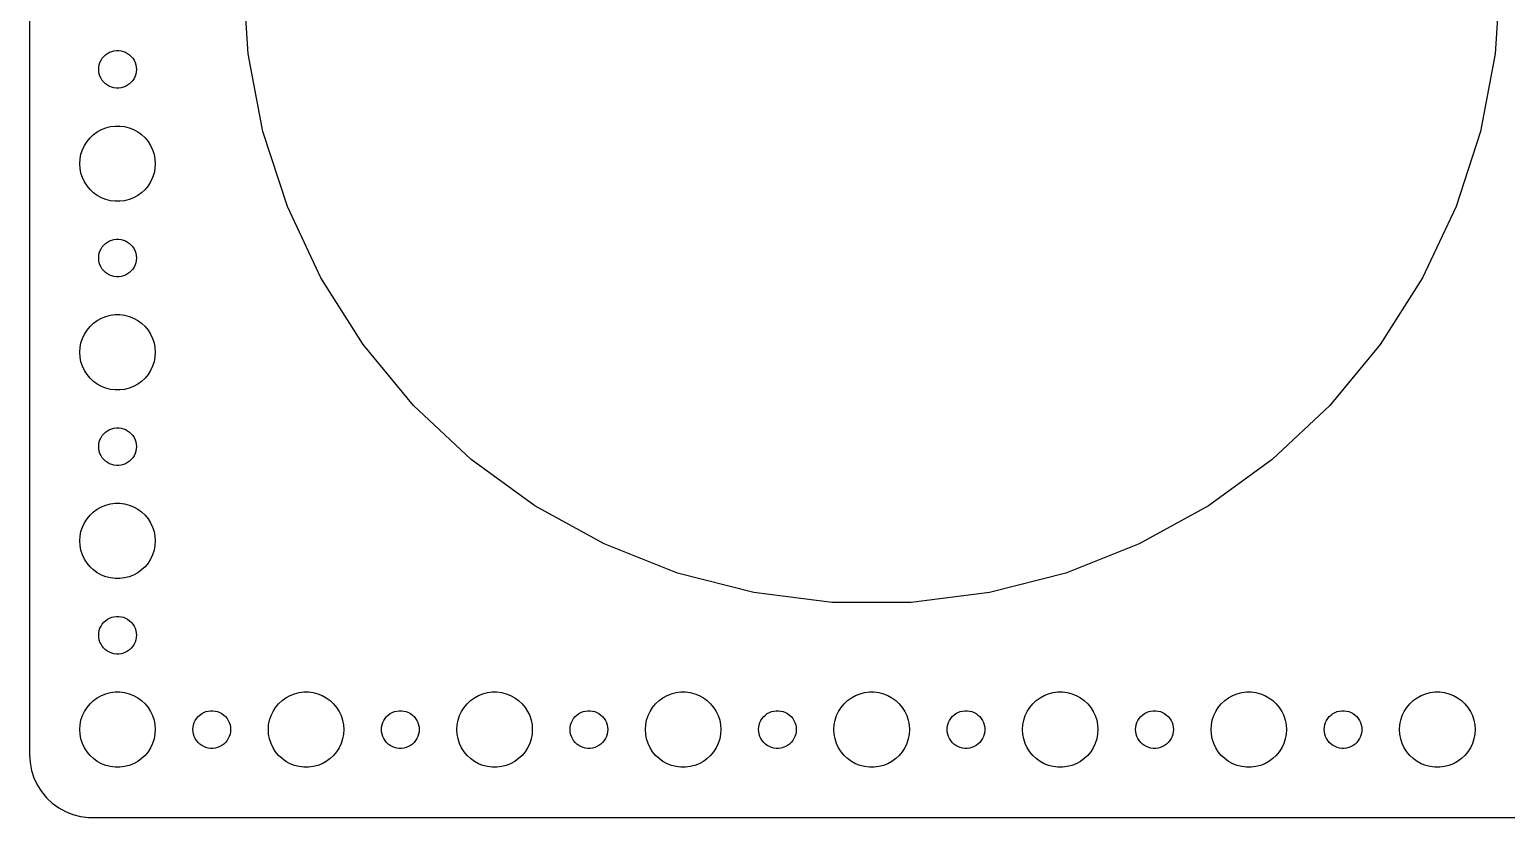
# Model space of a CAD drawing. Header units: metres. Extents: x -224 to 224, y -67 to 67.
# Drawn here: x -224.5 to -107, y -67 to -4.3 of the extents above; entities that cross this region are included whole.
import ezdxf

# ---------------------------------------------------------------- set-up
doc = ezdxf.new("R2010")
doc.units = ezdxf.units.M

msp = doc.modelspace()

# ---------------------------------------------------------------- linework, layer by layer
for p, q in [((-224.5, 62), (-224.5, -62)), ((-207.106, -6.26665), (-207.5, 0)), ((-107.5, 0), (-107.894, -6.26665)), ((-218.953, -7.12695), (-218.895, -6.9478)), ((-218.895, -6.9478), (-218.814, -6.77736)), ((-218.814, -6.77736), (-218.714, -6.61832)), ((-218.714, -6.61832), (-218.593, -6.47318)), ((-218.593, -6.47318), (-218.456, -6.34422)), ((-218.456, -6.34422), (-218.304, -6.23351)), ((-218.304, -6.23351), (-218.139, -6.14275)), ((-218.139, -6.14275), (-217.964, -6.07341)), ((-217.964, -6.07341), (-217.781, -6.02657)), ((-217.781, -6.02657), (-217.594, -6.00294)), ((-217.594, -6.00294), (-217.406, -6.00294)), ((-217.406, -6.00294), (-217.219, -6.02657)), ((-217.219, -6.02657), (-217.036, -6.07341)), ((-217.036, -6.07341), (-216.861, -6.14275)), ((-216.861, -6.14275), (-216.696, -6.23351)), ((-216.696, -6.23351), (-216.544, -6.34422)), ((-216.544, -6.34422), (-216.407, -6.47318)), ((-216.407, -6.47318), (-216.286, -6.61832)), ((-216.286, -6.61832), (-216.186, -6.77736)), ((-216.186, -6.77736), (-216.105, -6.9478)), ((-216.105, -6.9478), (-216.047, -7.12695)), ((-205.929, -12.4345), (-207.106, -6.26665)), ((-107.894, -6.26665), (-109.071, -12.4345)), ((-219, -7.5), (-218.988, -7.312)), ((-218.988, -7.68799), (-219, -7.5)), ((-218.988, -7.312), (-218.953, -7.12695)), ((-218.953, -7.87303), (-218.988, -7.68799)), ((-218.895, -8.05219), (-218.953, -7.87303)), ((-218.814, -8.22263), (-218.895, -8.05219)), ((-218.714, -8.38167), (-218.814, -8.22263)), ((-216.186, -8.22263), (-216.286, -8.38167)), ((-216.105, -8.05219), (-216.186, -8.22263)), ((-216.047, -7.87303), (-216.105, -8.05219)), ((-216.047, -7.12695), (-216.012, -7.312)), ((-216.012, -7.68799), (-216.047, -7.87303)), ((-216.012, -7.312), (-216, -7.5)), ((-216, -7.5), (-216.012, -7.68799)), ((-218.593, -8.52681), (-218.714, -8.38167)), ((-218.456, -8.65576), (-218.593, -8.52681)), ((-218.304, -8.76648), (-218.456, -8.65576)), ((-218.139, -8.85724), (-218.304, -8.76648)), ((-217.964, -8.92657), (-218.139, -8.85724)), ((-217.781, -8.97342), (-217.964, -8.92657)), ((-217.594, -8.99704), (-217.781, -8.97342)), ((-217.406, -8.99704), (-217.594, -8.99704)), ((-217.219, -8.97342), (-217.406, -8.99704)), ((-217.036, -8.92657), (-217.219, -8.97342)), ((-216.861, -8.85724), (-217.036, -8.92657)), ((-216.696, -8.76648), (-216.861, -8.85724)), ((-216.544, -8.65576), (-216.696, -8.76648)), ((-216.407, -8.52681), (-216.544, -8.65576)), ((-216.286, -8.38167), (-216.407, -8.52681)), ((-219.687, -12.9464), (-219.412, -12.6884)), ((-219.412, -12.6884), (-219.107, -12.467)), ((-219.107, -12.467), (-218.777, -12.2855)), ((-218.777, -12.2855), (-218.427, -12.1468)), ((-218.427, -12.1468), (-218.062, -12.0531)), ((-218.062, -12.0531), (-217.688, -12.0059)), ((-217.688, -12.0059), (-217.312, -12.0059)), ((-217.312, -12.0059), (-216.938, -12.0531)), ((-216.938, -12.0531), (-216.573, -12.1468)), ((-216.573, -12.1468), (-216.223, -12.2855)), ((-216.223, -12.2855), (-215.893, -12.467)), ((-215.893, -12.467), (-215.588, -12.6884)), ((-215.588, -12.6884), (-215.313, -12.9464)), ((-203.989, -18.4062), (-205.929, -12.4345)), ((-109.071, -12.4345), (-111.011, -18.4062)), ((-220.406, -14.2539), (-220.289, -13.8956)), ((-220.289, -13.8956), (-220.129, -13.5547)), ((-220.129, -13.5547), (-219.927, -13.2366)), ((-219.927, -13.2366), (-219.687, -12.9464)), ((-215.313, -12.9464), (-215.073, -13.2366)), ((-215.073, -13.2366), (-214.871, -13.5547)), ((-214.871, -13.5547), (-214.711, -13.8956)), ((-214.711, -13.8956), (-214.594, -14.2539)), ((-220.5, -15), (-220.476, -14.624)), ((-220.476, -15.376), (-220.5, -15)), ((-220.476, -14.624), (-220.406, -14.2539)), ((-214.594, -14.2539), (-214.524, -14.624)), ((-214.524, -14.624), (-214.5, -15)), ((-214.5, -15), (-214.524, -15.376)), ((-220.406, -15.7461), (-220.476, -15.376)), ((-220.289, -16.1044), (-220.406, -15.7461)), ((-220.129, -16.4453), (-220.289, -16.1044)), ((-219.927, -16.7634), (-220.129, -16.4453)), ((-214.871, -16.4453), (-215.073, -16.7634)), ((-214.711, -16.1044), (-214.871, -16.4453)), ((-214.594, -15.7461), (-214.711, -16.1044)), ((-214.524, -15.376), (-214.594, -15.7461)), ((-219.687, -17.0536), (-219.927, -16.7634)), ((-219.412, -17.3115), (-219.687, -17.0536)), ((-219.107, -17.533), (-219.412, -17.3115)), ((-218.777, -17.7145), (-219.107, -17.533)), ((-215.893, -17.533), (-216.223, -17.7145)), ((-215.588, -17.3115), (-215.893, -17.533)), ((-215.313, -17.0536), (-215.588, -17.3115)), ((-215.073, -16.7634), (-215.313, -17.0536)), ((-218.427, -17.8532), (-218.777, -17.7145)), ((-218.062, -17.9469), (-218.427, -17.8532)), ((-217.688, -17.9941), (-218.062, -17.9469)), ((-217.312, -17.9941), (-217.688, -17.9941)), ((-216.938, -17.9469), (-217.312, -17.9941)), ((-216.573, -17.8532), (-216.938, -17.9469)), ((-216.223, -17.7145), (-216.573, -17.8532)), ((-201.315, -24.0877), (-203.989, -18.4062)), ((-111.011, -18.4062), (-113.685, -24.0877)), ((-218.304, -21.2335), (-218.139, -21.1427)), ((-218.139, -21.1427), (-217.964, -21.0734)), ((-217.964, -21.0734), (-217.781, -21.0266)), ((-217.781, -21.0266), (-217.594, -21.003)), ((-217.594, -21.003), (-217.406, -21.003)), ((-217.406, -21.003), (-217.219, -21.0266)), ((-217.219, -21.0266), (-217.036, -21.0734)), ((-217.036, -21.0734), (-216.861, -21.1427)), ((-216.861, -21.1427), (-216.696, -21.2335)), ((-219, -22.5), (-218.988, -22.312)), ((-218.988, -22.312), (-218.953, -22.127)), ((-218.953, -22.127), (-218.895, -21.9478)), ((-218.895, -21.9478), (-218.814, -21.7774)), ((-218.814, -21.7774), (-218.714, -21.6183)), ((-218.714, -21.6183), (-218.593, -21.4732)), ((-218.593, -21.4732), (-218.456, -21.3442)), ((-218.456, -21.3442), (-218.304, -21.2335)), ((-216.696, -21.2335), (-216.544, -21.3442)), ((-216.544, -21.3442), (-216.407, -21.4732)), ((-216.407, -21.4732), (-216.286, -21.6183)), ((-216.286, -21.6183), (-216.186, -21.7774)), ((-216.186, -21.7774), (-216.105, -21.9478)), ((-216.105, -21.9478), (-216.047, -22.127)), ((-216.047, -22.127), (-216.012, -22.312)), ((-216.012, -22.312), (-216, -22.5)), ((-218.988, -22.688), (-219, -22.5)), ((-218.953, -22.873), (-218.988, -22.688)), ((-218.895, -23.0522), (-218.953, -22.873)), ((-218.814, -23.2226), (-218.895, -23.0522)), ((-218.714, -23.3817), (-218.814, -23.2226)), ((-218.593, -23.5268), (-218.714, -23.3817)), ((-216.286, -23.3817), (-216.407, -23.5268)), ((-216.186, -23.2226), (-216.286, -23.3817)), ((-216.105, -23.0522), (-216.186, -23.2226)), ((-216.047, -22.873), (-216.105, -23.0522)), ((-216.012, -22.688), (-216.047, -22.873)), ((-216, -22.5), (-216.012, -22.688)), ((-218.456, -23.6558), (-218.593, -23.5268)), ((-218.304, -23.7665), (-218.456, -23.6558)), ((-218.139, -23.8572), (-218.304, -23.7665)), ((-217.964, -23.9266), (-218.139, -23.8572)), ((-217.781, -23.9734), (-217.964, -23.9266)), ((-217.594, -23.997), (-217.781, -23.9734)), ((-217.406, -23.997), (-217.594, -23.997)), ((-217.219, -23.9734), (-217.406, -23.997)), ((-217.036, -23.9266), (-217.219, -23.9734)), ((-216.861, -23.8572), (-217.036, -23.9266)), ((-216.696, -23.7665), (-216.861, -23.8572)), ((-216.544, -23.6558), (-216.696, -23.7665)), ((-216.407, -23.5268), (-216.544, -23.6558)), ((-197.951, -29.3893), (-201.315, -24.0877)), ((-113.685, -24.0877), (-117.049, -29.3893)), ((-218.062, -27.0531), (-217.688, -27.0059)), ((-217.688, -27.0059), (-217.312, -27.0059)), ((-217.312, -27.0059), (-216.938, -27.0531)), ((-219.927, -28.2366), (-219.687, -27.9464)), ((-219.687, -27.9464), (-219.412, -27.6884)), ((-219.412, -27.6884), (-219.107, -27.467)), ((-219.107, -27.467), (-218.777, -27.2855)), ((-218.777, -27.2855), (-218.427, -27.1468)), ((-218.427, -27.1468), (-218.062, -27.0531)), ((-216.938, -27.0531), (-216.573, -27.1468)), ((-216.573, -27.1468), (-216.223, -27.2855)), ((-216.223, -27.2855), (-215.893, -27.467)), ((-215.893, -27.467), (-215.588, -27.6884)), ((-215.588, -27.6884), (-215.313, -27.9464)), ((-215.313, -27.9464), (-215.073, -28.2366)), ((-220.476, -29.624), (-220.406, -29.2539)), ((-220.406, -29.2539), (-220.289, -28.8956)), ((-220.289, -28.8956), (-220.129, -28.5547)), ((-220.129, -28.5547), (-219.927, -28.2366)), ((-215.073, -28.2366), (-214.871, -28.5547)), ((-214.871, -28.5547), (-214.711, -28.8956)), ((-214.711, -28.8956), (-214.594, -29.2539)), ((-214.594, -29.2539), (-214.524, -29.624)), ((-220.5, -30), (-220.476, -29.624)), ((-220.476, -30.376), (-220.5, -30)), ((-220.406, -30.7461), (-220.476, -30.376)), ((-214.524, -30.376), (-214.594, -30.7461)), ((-214.524, -29.624), (-214.5, -30)), ((-214.5, -30), (-214.524, -30.376)), ((-193.948, -34.2274), (-197.951, -29.3893)), ((-117.049, -29.3893), (-121.052, -34.2274)), ((-220.289, -31.1044), (-220.406, -30.7461)), ((-220.129, -31.4453), (-220.289, -31.1044)), ((-219.927, -31.7634), (-220.129, -31.4453)), ((-214.871, -31.4453), (-215.073, -31.7634)), ((-214.711, -31.1044), (-214.871, -31.4453)), ((-214.594, -30.7461), (-214.711, -31.1044)), ((-219.687, -32.0536), (-219.927, -31.7634)), ((-219.412, -32.3115), (-219.687, -32.0536)), ((-219.107, -32.533), (-219.412, -32.3115)), ((-218.777, -32.7145), (-219.107, -32.533)), ((-218.427, -32.8532), (-218.777, -32.7145)), ((-218.062, -32.9469), (-218.427, -32.8532)), ((-216.573, -32.8532), (-216.938, -32.9469)), ((-216.223, -32.7145), (-216.573, -32.8532)), ((-215.893, -32.533), (-216.223, -32.7145)), ((-215.588, -32.3115), (-215.893, -32.533)), ((-215.313, -32.0536), (-215.588, -32.3115)), ((-215.073, -31.7634), (-215.313, -32.0536)), ((-217.688, -32.9941), (-218.062, -32.9469)), ((-217.312, -32.9941), (-217.688, -32.9941)), ((-216.938, -32.9469), (-217.312, -32.9941)), ((-189.371, -38.5257), (-193.948, -34.2274)), ((-121.052, -34.2274), (-125.629, -38.5257)), ((-218.593, -36.4732), (-218.456, -36.3442)), ((-218.456, -36.3442), (-218.304, -36.2335)), ((-218.304, -36.2335), (-218.139, -36.1428)), ((-218.139, -36.1428), (-217.964, -36.0734)), ((-217.964, -36.0734), (-217.781, -36.0266)), ((-217.781, -36.0266), (-217.594, -36.003)), ((-217.594, -36.003), (-217.406, -36.003)), ((-217.406, -36.003), (-217.219, -36.0266)), ((-217.219, -36.0266), (-217.036, -36.0734)), ((-217.036, -36.0734), (-216.861, -36.1428)), ((-216.861, -36.1428), (-216.696, -36.2335)), ((-216.696, -36.2335), (-216.544, -36.3442)), ((-216.544, -36.3442), (-216.407, -36.4732)), ((-219, -37.5), (-218.988, -37.312)), ((-218.988, -37.688), (-219, -37.5)), ((-218.988, -37.312), (-218.953, -37.127)), ((-218.953, -37.127), (-218.895, -36.9478)), ((-218.895, -36.9478), (-218.814, -36.7774)), ((-218.814, -36.7774), (-218.714, -36.6183)), ((-218.714, -36.6183), (-218.593, -36.4732)), ((-216.407, -36.4732), (-216.286, -36.6183)), ((-216.286, -36.6183), (-216.186, -36.7774)), ((-216.186, -36.7774), (-216.105, -36.9478)), ((-216.105, -36.9478), (-216.047, -37.127)), ((-216.047, -37.127), (-216.012, -37.312)), ((-216.012, -37.312), (-216, -37.5)), ((-216, -37.5), (-216.012, -37.688)), ((-218.953, -37.873), (-218.988, -37.688)), ((-218.895, -38.0522), (-218.953, -37.873)), ((-218.814, -38.2226), (-218.895, -38.0522)), ((-218.714, -38.3817), (-218.814, -38.2226)), ((-218.593, -38.5268), (-218.714, -38.3817)), ((-218.456, -38.6558), (-218.593, -38.5268)), ((-218.304, -38.7665), (-218.456, -38.6558)), ((-218.139, -38.8572), (-218.304, -38.7665)), ((-216.696, -38.7665), (-216.861, -38.8572)), ((-216.544, -38.6558), (-216.696, -38.7665)), ((-216.407, -38.5268), (-216.544, -38.6558)), ((-216.286, -38.3817), (-216.407, -38.5268)), ((-216.186, -38.2226), (-216.286, -38.3817)), ((-216.105, -38.0522), (-216.186, -38.2226)), ((-216.047, -37.873), (-216.105, -38.0522)), ((-216.012, -37.688), (-216.047, -37.873)), ((-184.291, -42.2164), (-189.371, -38.5257)), ((-125.629, -38.5257), (-130.709, -42.2164)), ((-217.964, -38.9266), (-218.139, -38.8572)), ((-217.781, -38.9734), (-217.964, -38.9266)), ((-217.594, -38.997), (-217.781, -38.9734)), ((-217.406, -38.997), (-217.594, -38.997)), ((-217.219, -38.9734), (-217.406, -38.997)), ((-217.036, -38.9266), (-217.219, -38.9734)), ((-216.861, -38.8572), (-217.036, -38.9266)), ((-219.107, -42.467), (-218.777, -42.2855)), ((-218.777, -42.2855), (-218.427, -42.1468)), ((-218.427, -42.1468), (-218.062, -42.0531)), ((-218.062, -42.0531), (-217.688, -42.0059)), ((-217.688, -42.0059), (-217.312, -42.0059)), ((-217.312, -42.0059), (-216.938, -42.0531)), ((-216.938, -42.0531), (-216.573, -42.1468)), ((-216.573, -42.1468), (-216.223, -42.2855)), ((-216.223, -42.2855), (-215.893, -42.467)), ((-178.789, -45.2413), (-184.291, -42.2164)), ((-130.709, -42.2164), (-136.211, -45.2413)), ((-220.129, -43.5547), (-219.927, -43.2366)), ((-219.927, -43.2366), (-219.687, -42.9464)), ((-219.687, -42.9464), (-219.412, -42.6885)), ((-219.412, -42.6885), (-219.107, -42.467)), ((-215.893, -42.467), (-215.588, -42.6885)), ((-215.588, -42.6885), (-215.313, -42.9464)), ((-215.313, -42.9464), (-215.073, -43.2366)), ((-215.073, -43.2366), (-214.871, -43.5547)), ((-220.5, -45), (-220.476, -44.624)), ((-220.476, -44.624), (-220.406, -44.2539)), ((-220.406, -44.2539), (-220.289, -43.8956)), ((-220.289, -43.8956), (-220.129, -43.5547)), ((-214.871, -43.5547), (-214.711, -43.8956)), ((-214.711, -43.8956), (-214.594, -44.2539)), ((-214.594, -44.2539), (-214.524, -44.624)), ((-214.524, -44.624), (-214.5, -45)), ((-220.476, -45.376), (-220.5, -45)), ((-220.406, -45.7461), (-220.476, -45.376)), ((-220.289, -46.1044), (-220.406, -45.7461)), ((-214.594, -45.7461), (-214.711, -46.1044)), ((-214.524, -45.376), (-214.594, -45.7461)), ((-214.5, -45), (-214.524, -45.376)), ((-172.951, -47.5528), (-178.789, -45.2413)), ((-136.211, -45.2413), (-142.049, -47.5528)), ((-220.129, -46.4453), (-220.289, -46.1044)), ((-219.927, -46.7634), (-220.129, -46.4453)), ((-219.687, -47.0536), (-219.927, -46.7634)), ((-215.073, -46.7634), (-215.313, -47.0536)), ((-214.871, -46.4453), (-215.073, -46.7634)), ((-214.711, -46.1044), (-214.871, -46.4453)), ((-219.412, -47.3115), (-219.687, -47.0536)), ((-219.107, -47.533), (-219.412, -47.3115)), ((-218.777, -47.7145), (-219.107, -47.533)), ((-218.427, -47.8532), (-218.777, -47.7145)), ((-218.062, -47.9469), (-218.427, -47.8532)), ((-217.688, -47.9941), (-218.062, -47.9469)), ((-217.312, -47.9941), (-217.688, -47.9941)), ((-216.938, -47.9469), (-217.312, -47.9941)), ((-216.573, -47.8532), (-216.938, -47.9469)), ((-216.223, -47.7145), (-216.573, -47.8532)), ((-215.893, -47.533), (-216.223, -47.7145)), ((-215.588, -47.3115), (-215.893, -47.533)), ((-215.313, -47.0536), (-215.588, -47.3115)), ((-166.869, -49.1143), (-172.951, -47.5528)), ((-142.049, -47.5528), (-148.131, -49.1143)), ((-160.64, -49.9013), (-166.869, -49.1143)), ((-148.131, -49.1143), (-154.36, -49.9013)), ((-154.36, -49.9013), (-160.64, -49.9013)), ((-218.814, -51.7774), (-218.714, -51.6183)), ((-218.714, -51.6183), (-218.593, -51.4732)), ((-218.593, -51.4732), (-218.456, -51.3442)), ((-218.456, -51.3442), (-218.304, -51.2335)), ((-218.304, -51.2335), (-218.139, -51.1428)), ((-218.139, -51.1428), (-217.964, -51.0734)), ((-217.964, -51.0734), (-217.781, -51.0266)), ((-217.781, -51.0266), (-217.594, -51.003)), ((-217.594, -51.003), (-217.406, -51.003)), ((-217.406, -51.003), (-217.219, -51.0266)), ((-217.219, -51.0266), (-217.036, -51.0734)), ((-217.036, -51.0734), (-216.861, -51.1428)), ((-216.861, -51.1428), (-216.696, -51.2335)), ((-216.696, -51.2335), (-216.544, -51.3442)), ((-216.544, -51.3442), (-216.407, -51.4732)), ((-216.407, -51.4732), (-216.286, -51.6183)), ((-216.286, -51.6183), (-216.186, -51.7774)), ((-219, -52.5), (-218.988, -52.312)), ((-218.988, -52.688), (-219, -52.5)), ((-218.988, -52.312), (-218.953, -52.127)), ((-218.953, -52.873), (-218.988, -52.688)), ((-218.953, -52.127), (-218.895, -51.9478)), ((-218.895, -53.0522), (-218.953, -52.873)), ((-218.895, -51.9478), (-218.814, -51.7774)), ((-216.186, -51.7774), (-216.105, -51.9478)), ((-216.105, -51.9478), (-216.047, -52.127)), ((-216.047, -52.873), (-216.105, -53.0522)), ((-216.047, -52.127), (-216.012, -52.312)), ((-216.012, -52.688), (-216.047, -52.873)), ((-216.012, -52.312), (-216, -52.5)), ((-216, -52.5), (-216.012, -52.688)), ((-218.814, -53.2226), (-218.895, -53.0522)), ((-218.714, -53.3817), (-218.814, -53.2226)), ((-218.593, -53.5268), (-218.714, -53.3817)), ((-218.456, -53.6558), (-218.593, -53.5268)), ((-218.304, -53.7665), (-218.456, -53.6558)), ((-218.139, -53.8572), (-218.304, -53.7665)), ((-217.964, -53.9266), (-218.139, -53.8572)), ((-217.781, -53.9734), (-217.964, -53.9266)), ((-217.594, -53.997), (-217.781, -53.9734)), ((-217.406, -53.997), (-217.594, -53.997)), ((-217.219, -53.9734), (-217.406, -53.997)), ((-217.036, -53.9266), (-217.219, -53.9734)), ((-216.861, -53.8572), (-217.036, -53.9266)), ((-216.696, -53.7665), (-216.861, -53.8572)), ((-216.544, -53.6558), (-216.696, -53.7665)), ((-216.407, -53.5268), (-216.544, -53.6558)), ((-216.286, -53.3817), (-216.407, -53.5268)), ((-216.186, -53.2226), (-216.286, -53.3817)), ((-216.105, -53.0522), (-216.186, -53.2226)), ((-219.412, -57.6885), (-219.107, -57.467)), ((-219.107, -57.467), (-218.777, -57.2855)), ((-218.777, -57.2855), (-218.427, -57.1468)), ((-218.427, -57.1468), (-218.062, -57.0531)), ((-218.062, -57.0531), (-217.688, -57.0059)), ((-217.688, -57.0059), (-217.312, -57.0059)), ((-217.312, -57.0059), (-216.938, -57.0531)), ((-216.938, -57.0531), (-216.573, -57.1468)), ((-216.573, -57.1468), (-216.223, -57.2855)), ((-216.223, -57.2855), (-215.893, -57.467)), ((-215.893, -57.467), (-215.588, -57.6885)), ((-204.412, -57.6885), (-204.107, -57.467)), ((-204.107, -57.467), (-203.777, -57.2855)), ((-203.777, -57.2855), (-203.427, -57.1468)), ((-203.427, -57.1468), (-203.062, -57.0531)), ((-203.062, -57.0531), (-202.688, -57.0059)), ((-202.688, -57.0059), (-202.312, -57.0059)), ((-202.312, -57.0059), (-201.938, -57.0531)), ((-201.938, -57.0531), (-201.573, -57.1468)), ((-201.573, -57.1468), (-201.223, -57.2855)), ((-201.223, -57.2855), (-200.893, -57.467)), ((-200.893, -57.467), (-200.588, -57.6885)), ((-189.412, -57.6885), (-189.107, -57.467)), ((-189.107, -57.467), (-188.777, -57.2855)), ((-188.777, -57.2855), (-188.427, -57.1468)), ((-188.427, -57.1468), (-188.062, -57.0531)), ((-188.062, -57.0531), (-187.688, -57.0059)), ((-187.688, -57.0059), (-187.312, -57.0059)), ((-187.312, -57.0059), (-186.938, -57.0531)), ((-186.938, -57.0531), (-186.573, -57.1468)), ((-186.573, -57.1468), (-186.223, -57.2855)), ((-186.223, -57.2855), (-185.893, -57.467)), ((-185.893, -57.467), (-185.588, -57.6885)), ((-174.412, -57.6885), (-174.107, -57.467)), ((-174.107, -57.467), (-173.777, -57.2855)), ((-173.777, -57.2855), (-173.427, -57.1468)), ((-173.427, -57.1468), (-173.062, -57.0531)), ((-173.062, -57.0531), (-172.688, -57.0059)), ((-172.688, -57.0059), (-172.312, -57.0059)), ((-172.312, -57.0059), (-171.938, -57.0531)), ((-171.938, -57.0531), (-171.573, -57.1468)), ((-171.573, -57.1468), (-171.223, -57.2855)), ((-171.223, -57.2855), (-170.893, -57.467)), ((-170.893, -57.467), (-170.588, -57.6885)), ((-159.412, -57.6885), (-159.107, -57.467)), ((-159.107, -57.467), (-158.777, -57.2855)), ((-158.777, -57.2855), (-158.427, -57.1468)), ((-158.427, -57.1468), (-158.062, -57.0531)), ((-158.062, -57.0531), (-157.688, -57.0059)), ((-157.688, -57.0059), (-157.312, -57.0059)), ((-157.312, -57.0059), (-156.938, -57.0531)), ((-156.938, -57.0531), (-156.573, -57.1468)), ((-156.573, -57.1468), (-156.223, -57.2855)), ((-156.223, -57.2855), (-155.893, -57.467)), ((-155.893, -57.467), (-155.588, -57.6885)), ((-144.412, -57.6885), (-144.107, -57.467)), ((-144.107, -57.467), (-143.777, -57.2855)), ((-143.777, -57.2855), (-143.427, -57.1468)), ((-143.427, -57.1468), (-143.062, -57.0531)), ((-143.062, -57.0531), (-142.688, -57.0059)), ((-142.688, -57.0059), (-142.312, -57.0059)), ((-142.312, -57.0059), (-141.938, -57.0531)), ((-141.938, -57.0531), (-141.573, -57.1468)), ((-141.573, -57.1468), (-141.223, -57.2855)), ((-141.223, -57.2855), (-140.893, -57.467)), ((-140.893, -57.467), (-140.588, -57.6885)), ((-129.412, -57.6885), (-129.107, -57.467)), ((-129.107, -57.467), (-128.777, -57.2855)), ((-128.777, -57.2855), (-128.427, -57.1468)), ((-128.427, -57.1468), (-128.062, -57.0531)), ((-128.062, -57.0531), (-127.688, -57.0059)), ((-127.688, -57.0059), (-127.312, -57.0059)), ((-127.312, -57.0059), (-126.938, -57.0531)), ((-126.938, -57.0531), (-126.573, -57.1468)), ((-126.573, -57.1468), (-126.223, -57.2855)), ((-126.223, -57.2855), (-125.893, -57.467)), ((-125.893, -57.467), (-125.588, -57.6885)), ((-114.412, -57.6885), (-114.107, -57.467)), ((-114.107, -57.467), (-113.777, -57.2855)), ((-113.777, -57.2855), (-113.427, -57.1468)), ((-113.427, -57.1468), (-113.062, -57.0531)), ((-113.062, -57.0531), (-112.688, -57.0059)), ((-112.688, -57.0059), (-112.312, -57.0059)), ((-112.312, -57.0059), (-111.938, -57.0531)), ((-111.938, -57.0531), (-111.573, -57.1468)), ((-111.573, -57.1468), (-111.223, -57.2855)), ((-111.223, -57.2855), (-110.893, -57.467)), ((-110.893, -57.467), (-110.588, -57.6885)), ((-220.289, -58.8956), (-220.129, -58.5547)), ((-220.129, -58.5547), (-219.927, -58.2366)), ((-219.927, -58.2366), (-219.687, -57.9464)), ((-219.687, -57.9464), (-219.412, -57.6885)), ((-215.588, -57.6885), (-215.313, -57.9464)), ((-215.313, -57.9464), (-215.073, -58.2366)), ((-215.073, -58.2366), (-214.871, -58.5547)), ((-214.871, -58.5547), (-214.711, -58.8956)), ((-210.956, -58.8442), (-210.804, -58.7335)), ((-210.804, -58.7335), (-210.639, -58.6428)), ((-210.639, -58.6428), (-210.464, -58.5734)), ((-210.464, -58.5734), (-210.281, -58.5266)), ((-210.281, -58.5266), (-210.094, -58.503)), ((-210.094, -58.503), (-209.906, -58.503)), ((-209.906, -58.503), (-209.719, -58.5266)), ((-209.719, -58.5266), (-209.536, -58.5734)), ((-209.536, -58.5734), (-209.361, -58.6428)), ((-209.361, -58.6428), (-209.196, -58.7335)), ((-209.196, -58.7335), (-209.044, -58.8442)), ((-205.289, -58.8956), (-205.129, -58.5547)), ((-205.129, -58.5547), (-204.927, -58.2366)), ((-204.927, -58.2366), (-204.687, -57.9464)), ((-204.687, -57.9464), (-204.412, -57.6885)), ((-200.588, -57.6885), (-200.313, -57.9464)), ((-200.313, -57.9464), (-200.073, -58.2366)), ((-200.073, -58.2366), (-199.871, -58.5547)), ((-199.871, -58.5547), (-199.711, -58.8956)), ((-195.956, -58.8442), (-195.804, -58.7335)), ((-195.804, -58.7335), (-195.639, -58.6428)), ((-195.639, -58.6428), (-195.464, -58.5734)), ((-195.464, -58.5734), (-195.281, -58.5266)), ((-195.281, -58.5266), (-195.094, -58.503)), ((-195.094, -58.503), (-194.906, -58.503)), ((-194.906, -58.503), (-194.719, -58.5266)), ((-194.719, -58.5266), (-194.536, -58.5734)), ((-194.536, -58.5734), (-194.361, -58.6428)), ((-194.361, -58.6428), (-194.196, -58.7335)), ((-194.196, -58.7335), (-194.044, -58.8442)), ((-190.289, -58.8956), (-190.129, -58.5547)), ((-190.129, -58.5547), (-189.927, -58.2366)), ((-189.927, -58.2366), (-189.687, -57.9464)), ((-189.687, -57.9464), (-189.412, -57.6885)), ((-185.588, -57.6885), (-185.313, -57.9464)), ((-185.313, -57.9464), (-185.073, -58.2366)), ((-185.073, -58.2366), (-184.871, -58.5547)), ((-184.871, -58.5547), (-184.711, -58.8956)), ((-180.956, -58.8442), (-180.804, -58.7335)), ((-180.804, -58.7335), (-180.639, -58.6428)), ((-180.639, -58.6428), (-180.464, -58.5734)), ((-180.464, -58.5734), (-180.281, -58.5266)), ((-180.281, -58.5266), (-180.094, -58.503)), ((-180.094, -58.503), (-179.906, -58.503)), ((-179.906, -58.503), (-179.719, -58.5266)), ((-179.719, -58.5266), (-179.536, -58.5734)), ((-179.536, -58.5734), (-179.361, -58.6428)), ((-179.361, -58.6428), (-179.196, -58.7335)), ((-179.196, -58.7335), (-179.044, -58.8442)), ((-175.289, -58.8956), (-175.129, -58.5547)), ((-175.129, -58.5547), (-174.927, -58.2366)), ((-174.927, -58.2366), (-174.687, -57.9464)), ((-174.687, -57.9464), (-174.412, -57.6885)), ((-170.588, -57.6885), (-170.313, -57.9464)), ((-170.313, -57.9464), (-170.073, -58.2366)), ((-170.073, -58.2366), (-169.871, -58.5547)), ((-169.871, -58.5547), (-169.711, -58.8956)), ((-165.956, -58.8442), (-165.804, -58.7335)), ((-165.804, -58.7335), (-165.639, -58.6428)), ((-165.639, -58.6428), (-165.464, -58.5734)), ((-165.464, -58.5734), (-165.281, -58.5266)), ((-165.281, -58.5266), (-165.094, -58.503)), ((-165.094, -58.503), (-164.906, -58.503)), ((-164.906, -58.503), (-164.719, -58.5266)), ((-164.719, -58.5266), (-164.536, -58.5734)), ((-164.536, -58.5734), (-164.361, -58.6428)), ((-164.361, -58.6428), (-164.196, -58.7335)), ((-164.196, -58.7335), (-164.044, -58.8442)), ((-160.289, -58.8956), (-160.129, -58.5547)), ((-160.129, -58.5547), (-159.927, -58.2366)), ((-159.927, -58.2366), (-159.687, -57.9464)), ((-159.687, -57.9464), (-159.412, -57.6885)), ((-155.588, -57.6885), (-155.313, -57.9464)), ((-155.313, -57.9464), (-155.073, -58.2366)), ((-155.073, -58.2366), (-154.871, -58.5547)), ((-154.871, -58.5547), (-154.711, -58.8956)), ((-150.956, -58.8442), (-150.804, -58.7335)), ((-150.804, -58.7335), (-150.639, -58.6428)), ((-150.639, -58.6428), (-150.464, -58.5734)), ((-150.464, -58.5734), (-150.281, -58.5266)), ((-150.281, -58.5266), (-150.094, -58.503)), ((-150.094, -58.503), (-149.906, -58.503)), ((-149.906, -58.503), (-149.719, -58.5266)), ((-149.719, -58.5266), (-149.536, -58.5734)), ((-149.536, -58.5734), (-149.361, -58.6428)), ((-149.361, -58.6428), (-149.196, -58.7335)), ((-149.196, -58.7335), (-149.044, -58.8442)), ((-145.289, -58.8956), (-145.129, -58.5547)), ((-145.129, -58.5547), (-144.927, -58.2366)), ((-144.927, -58.2366), (-144.687, -57.9464)), ((-144.687, -57.9464), (-144.412, -57.6885)), ((-140.588, -57.6885), (-140.313, -57.9464)), ((-140.313, -57.9464), (-140.073, -58.2366)), ((-140.073, -58.2366), (-139.871, -58.5547)), ((-139.871, -58.5547), (-139.711, -58.8956)), ((-135.956, -58.8442), (-135.804, -58.7335)), ((-135.804, -58.7335), (-135.639, -58.6428)), ((-135.639, -58.6428), (-135.464, -58.5734)), ((-135.464, -58.5734), (-135.281, -58.5266)), ((-135.281, -58.5266), (-135.094, -58.503)), ((-135.094, -58.503), (-134.906, -58.503)), ((-134.906, -58.503), (-134.719, -58.5266)), ((-134.719, -58.5266), (-134.536, -58.5734)), ((-134.536, -58.5734), (-134.361, -58.6428)), ((-134.361, -58.6428), (-134.196, -58.7335)), ((-134.196, -58.7335), (-134.044, -58.8442)), ((-130.289, -58.8956), (-130.129, -58.5547)), ((-130.129, -58.5547), (-129.927, -58.2366)), ((-129.927, -58.2366), (-129.687, -57.9464)), ((-129.687, -57.9464), (-129.412, -57.6885)), ((-125.588, -57.6885), (-125.313, -57.9464)), ((-125.313, -57.9464), (-125.073, -58.2366)), ((-125.073, -58.2366), (-124.871, -58.5547)), ((-124.871, -58.5547), (-124.711, -58.8956)), ((-120.956, -58.8442), (-120.804, -58.7335)), ((-120.804, -58.7335), (-120.639, -58.6428)), ((-120.639, -58.6428), (-120.464, -58.5734)), ((-120.464, -58.5734), (-120.281, -58.5266)), ((-120.281, -58.5266), (-120.094, -58.503)), ((-120.094, -58.503), (-119.906, -58.503)), ((-119.906, -58.503), (-119.719, -58.5266)), ((-119.719, -58.5266), (-119.536, -58.5734)), ((-119.536, -58.5734), (-119.361, -58.6428)), ((-119.361, -58.6428), (-119.196, -58.7335)), ((-119.196, -58.7335), (-119.044, -58.8442)), ((-115.289, -58.8956), (-115.129, -58.5547)), ((-115.129, -58.5547), (-114.927, -58.2366)), ((-114.927, -58.2366), (-114.687, -57.9464)), ((-114.687, -57.9464), (-114.412, -57.6885)), ((-110.588, -57.6885), (-110.313, -57.9464)), ((-110.313, -57.9464), (-110.073, -58.2366)), ((-110.073, -58.2366), (-109.871, -58.5547)), ((-109.871, -58.5547), (-109.711, -58.8956)), ((-220.5, -60), (-220.476, -59.624)), ((-220.476, -59.624), (-220.406, -59.2539)), ((-220.406, -59.2539), (-220.289, -58.8956)), ((-214.711, -58.8956), (-214.594, -59.2539)), ((-214.594, -59.2539), (-214.524, -59.624)), ((-214.524, -59.624), (-214.5, -60)), ((-211.5, -60), (-211.488, -59.812)), ((-211.488, -59.812), (-211.453, -59.627)), ((-211.453, -59.627), (-211.395, -59.4478)), ((-211.395, -59.4478), (-211.314, -59.2774)), ((-211.314, -59.2774), (-211.214, -59.1183)), ((-211.214, -59.1183), (-211.093, -58.9732)), ((-211.093, -58.9732), (-210.956, -58.8442)), ((-209.044, -58.8442), (-208.907, -58.9732)), ((-208.907, -58.9732), (-208.786, -59.1183)), ((-208.786, -59.1183), (-208.686, -59.2774)), ((-208.686, -59.2774), (-208.605, -59.4478)), ((-208.605, -59.4478), (-208.547, -59.627)), ((-208.547, -59.627), (-208.512, -59.812)), ((-208.512, -59.812), (-208.5, -60)), ((-205.5, -60), (-205.476, -59.624)), ((-205.476, -59.624), (-205.406, -59.2539)), ((-205.406, -59.2539), (-205.289, -58.8956)), ((-199.711, -58.8956), (-199.594, -59.2539)), ((-199.594, -59.2539), (-199.524, -59.624)), ((-199.524, -59.624), (-199.5, -60)), ((-196.5, -60), (-196.488, -59.812)), ((-196.488, -59.812), (-196.453, -59.627)), ((-196.453, -59.627), (-196.395, -59.4478)), ((-196.395, -59.4478), (-196.314, -59.2774)), ((-196.314, -59.2774), (-196.214, -59.1183)), ((-196.214, -59.1183), (-196.093, -58.9732)), ((-196.093, -58.9732), (-195.956, -58.8442)), ((-194.044, -58.8442), (-193.907, -58.9732)), ((-193.907, -58.9732), (-193.786, -59.1183)), ((-193.786, -59.1183), (-193.686, -59.2774)), ((-193.686, -59.2774), (-193.605, -59.4478)), ((-193.605, -59.4478), (-193.547, -59.627)), ((-193.547, -59.627), (-193.512, -59.812)), ((-193.512, -59.812), (-193.5, -60)), ((-190.5, -60), (-190.476, -59.624)), ((-190.476, -59.624), (-190.406, -59.2539)), ((-190.406, -59.2539), (-190.289, -58.8956)), ((-184.711, -58.8956), (-184.594, -59.2539)), ((-184.594, -59.2539), (-184.524, -59.624)), ((-184.524, -59.624), (-184.5, -60)), ((-181.5, -60), (-181.488, -59.812)), ((-181.488, -59.812), (-181.453, -59.627)), ((-181.453, -59.627), (-181.395, -59.4478)), ((-181.395, -59.4478), (-181.314, -59.2774)), ((-181.314, -59.2774), (-181.214, -59.1183)), ((-181.214, -59.1183), (-181.093, -58.9732)), ((-181.093, -58.9732), (-180.956, -58.8442)), ((-179.044, -58.8442), (-178.907, -58.9732)), ((-178.907, -58.9732), (-178.786, -59.1183)), ((-178.786, -59.1183), (-178.686, -59.2774)), ((-178.686, -59.2774), (-178.605, -59.4478)), ((-178.605, -59.4478), (-178.547, -59.627)), ((-178.547, -59.627), (-178.512, -59.812)), ((-178.512, -59.812), (-178.5, -60)), ((-175.5, -60), (-175.476, -59.624)), ((-175.476, -59.624), (-175.406, -59.2539)), ((-175.406, -59.2539), (-175.289, -58.8956)), ((-169.711, -58.8956), (-169.594, -59.2539)), ((-169.594, -59.2539), (-169.524, -59.624)), ((-169.524, -59.624), (-169.5, -60)), ((-166.5, -60), (-166.488, -59.812)), ((-166.488, -59.812), (-166.453, -59.627)), ((-166.453, -59.627), (-166.395, -59.4478)), ((-166.395, -59.4478), (-166.314, -59.2774)), ((-166.314, -59.2774), (-166.214, -59.1183)), ((-166.214, -59.1183), (-166.093, -58.9732)), ((-166.093, -58.9732), (-165.956, -58.8442)), ((-164.044, -58.8442), (-163.907, -58.9732)), ((-163.907, -58.9732), (-163.786, -59.1183)), ((-163.786, -59.1183), (-163.686, -59.2774)), ((-163.686, -59.2774), (-163.605, -59.4478)), ((-163.605, -59.4478), (-163.547, -59.627)), ((-163.547, -59.627), (-163.512, -59.812)), ((-163.512, -59.812), (-163.5, -60)), ((-160.5, -60), (-160.476, -59.624)), ((-160.476, -59.624), (-160.406, -59.2539)), ((-160.406, -59.2539), (-160.289, -58.8956)), ((-154.711, -58.8956), (-154.594, -59.2539)), ((-154.594, -59.2539), (-154.524, -59.624)), ((-154.524, -59.624), (-154.5, -60)), ((-151.5, -60), (-151.488, -59.812)), ((-151.488, -59.812), (-151.453, -59.627)), ((-151.453, -59.627), (-151.395, -59.4478)), ((-151.395, -59.4478), (-151.314, -59.2774)), ((-151.314, -59.2774), (-151.214, -59.1183)), ((-151.214, -59.1183), (-151.093, -58.9732)), ((-151.093, -58.9732), (-150.956, -58.8442)), ((-149.044, -58.8442), (-148.907, -58.9732)), ((-148.907, -58.9732), (-148.786, -59.1183)), ((-148.786, -59.1183), (-148.686, -59.2774)), ((-148.686, -59.2774), (-148.605, -59.4478)), ((-148.605, -59.4478), (-148.547, -59.627)), ((-148.547, -59.627), (-148.512, -59.812)), ((-148.512, -59.812), (-148.5, -60)), ((-145.5, -60), (-145.476, -59.624)), ((-145.476, -59.624), (-145.406, -59.2539)), ((-145.406, -59.2539), (-145.289, -58.8956)), ((-139.711, -58.8956), (-139.594, -59.2539)), ((-139.594, -59.2539), (-139.524, -59.624)), ((-139.524, -59.624), (-139.5, -60)), ((-136.5, -60), (-136.488, -59.812)), ((-136.488, -59.812), (-136.453, -59.627)), ((-136.453, -59.627), (-136.395, -59.4478)), ((-136.395, -59.4478), (-136.314, -59.2774)), ((-136.314, -59.2774), (-136.214, -59.1183)), ((-136.214, -59.1183), (-136.093, -58.9732)), ((-136.093, -58.9732), (-135.956, -58.8442)), ((-134.044, -58.8442), (-133.907, -58.9732)), ((-133.907, -58.9732), (-133.786, -59.1183)), ((-133.786, -59.1183), (-133.686, -59.2774)), ((-133.686, -59.2774), (-133.605, -59.4478)), ((-133.605, -59.4478), (-133.547, -59.627)), ((-133.547, -59.627), (-133.512, -59.812)), ((-133.512, -59.812), (-133.5, -60)), ((-130.5, -60), (-130.476, -59.624)), ((-130.476, -59.624), (-130.406, -59.2539)), ((-130.406, -59.2539), (-130.289, -58.8956)), ((-124.711, -58.8956), (-124.594, -59.2539)), ((-124.594, -59.2539), (-124.524, -59.624)), ((-124.524, -59.624), (-124.5, -60)), ((-121.5, -60), (-121.488, -59.812)), ((-121.488, -59.812), (-121.453, -59.627)), ((-121.453, -59.627), (-121.395, -59.4478)), ((-121.395, -59.4478), (-121.314, -59.2774)), ((-121.314, -59.2774), (-121.214, -59.1183)), ((-121.214, -59.1183), (-121.093, -58.9732)), ((-121.093, -58.9732), (-120.956, -58.8442)), ((-119.044, -58.8442), (-118.907, -58.9732)), ((-118.907, -58.9732), (-118.786, -59.1183)), ((-118.786, -59.1183), (-118.686, -59.2774)), ((-118.686, -59.2774), (-118.605, -59.4478)), ((-118.605, -59.4478), (-118.547, -59.627)), ((-118.547, -59.627), (-118.512, -59.812)), ((-118.512, -59.812), (-118.5, -60)), ((-115.5, -60), (-115.476, -59.624)), ((-115.476, -59.624), (-115.406, -59.2539)), ((-115.406, -59.2539), (-115.289, -58.8956)), ((-109.711, -58.8956), (-109.594, -59.2539)), ((-109.594, -59.2539), (-109.524, -59.624)), ((-109.524, -59.624), (-109.5, -60)), ((-220.476, -60.376), (-220.5, -60)), ((-220.406, -60.7461), (-220.476, -60.376)), ((-220.289, -61.1044), (-220.406, -60.7461)), ((-214.594, -60.7461), (-214.711, -61.1044)), ((-214.524, -60.376), (-214.594, -60.7461)), ((-214.5, -60), (-214.524, -60.376)), ((-211.488, -60.188), (-211.5, -60)), ((-211.453, -60.373), (-211.488, -60.188)), ((-211.395, -60.5522), (-211.453, -60.373)), ((-211.314, -60.7226), (-211.395, -60.5522)), ((-211.214, -60.8817), (-211.314, -60.7226)), ((-211.093, -61.0268), (-211.214, -60.8817)), ((-210.956, -61.1558), (-211.093, -61.0268)), ((-208.907, -61.0268), (-209.044, -61.1558)), ((-208.786, -60.8817), (-208.907, -61.0268)), ((-208.686, -60.7226), (-208.786, -60.8817)), ((-208.605, -60.5522), (-208.686, -60.7226)), ((-208.547, -60.373), (-208.605, -60.5522)), ((-208.512, -60.188), (-208.547, -60.373)), ((-208.5, -60), (-208.512, -60.188)), ((-205.476, -60.376), (-205.5, -60)), ((-205.406, -60.7461), (-205.476, -60.376)), ((-205.289, -61.1044), (-205.406, -60.7461)), ((-199.594, -60.7461), (-199.711, -61.1044)), ((-199.524, -60.376), (-199.594, -60.7461)), ((-199.5, -60), (-199.524, -60.376)), ((-196.488, -60.188), (-196.5, -60)), ((-196.453, -60.373), (-196.488, -60.188)), ((-196.395, -60.5522), (-196.453, -60.373)), ((-196.314, -60.7226), (-196.395, -60.5522)), ((-196.214, -60.8817), (-196.314, -60.7226)), ((-196.093, -61.0268), (-196.214, -60.8817)), ((-195.956, -61.1558), (-196.093, -61.0268)), ((-193.907, -61.0268), (-194.044, -61.1558)), ((-193.786, -60.8817), (-193.907, -61.0268)), ((-193.686, -60.7226), (-193.786, -60.8817)), ((-193.605, -60.5522), (-193.686, -60.7226)), ((-193.547, -60.373), (-193.605, -60.5522)), ((-193.512, -60.188), (-193.547, -60.373)), ((-193.5, -60), (-193.512, -60.188)), ((-190.476, -60.376), (-190.5, -60)), ((-190.406, -60.7461), (-190.476, -60.376)), ((-190.289, -61.1044), (-190.406, -60.7461)), ((-184.594, -60.7461), (-184.711, -61.1044)), ((-184.524, -60.376), (-184.594, -60.7461)), ((-184.5, -60), (-184.524, -60.376)), ((-181.488, -60.188), (-181.5, -60)), ((-181.453, -60.373), (-181.488, -60.188)), ((-181.395, -60.5522), (-181.453, -60.373)), ((-181.314, -60.7226), (-181.395, -60.5522)), ((-181.214, -60.8817), (-181.314, -60.7226)), ((-181.093, -61.0268), (-181.214, -60.8817)), ((-180.956, -61.1558), (-181.093, -61.0268)), ((-178.907, -61.0268), (-179.044, -61.1558)), ((-178.786, -60.8817), (-178.907, -61.0268)), ((-178.686, -60.7226), (-178.786, -60.8817)), ((-178.605, -60.5522), (-178.686, -60.7226)), ((-178.547, -60.373), (-178.605, -60.5522)), ((-178.512, -60.188), (-178.547, -60.373)), ((-178.5, -60), (-178.512, -60.188)), ((-175.476, -60.376), (-175.5, -60)), ((-175.406, -60.7461), (-175.476, -60.376)), ((-175.289, -61.1044), (-175.406, -60.7461)), ((-169.594, -60.7461), (-169.711, -61.1044)), ((-169.524, -60.376), (-169.594, -60.7461)), ((-169.5, -60), (-169.524, -60.376)), ((-166.488, -60.188), (-166.5, -60)), ((-166.453, -60.373), (-166.488, -60.188)), ((-166.395, -60.5522), (-166.453, -60.373)), ((-166.314, -60.7226), (-166.395, -60.5522)), ((-166.214, -60.8817), (-166.314, -60.7226)), ((-166.093, -61.0268), (-166.214, -60.8817)), ((-165.956, -61.1558), (-166.093, -61.0268)), ((-163.907, -61.0268), (-164.044, -61.1558)), ((-163.786, -60.8817), (-163.907, -61.0268)), ((-163.686, -60.7226), (-163.786, -60.8817)), ((-163.605, -60.5522), (-163.686, -60.7226)), ((-163.547, -60.373), (-163.605, -60.5522)), ((-163.512, -60.188), (-163.547, -60.373)), ((-163.5, -60), (-163.512, -60.188)), ((-160.476, -60.376), (-160.5, -60)), ((-160.406, -60.7461), (-160.476, -60.376)), ((-160.289, -61.1044), (-160.406, -60.7461)), ((-154.594, -60.7461), (-154.711, -61.1044)), ((-154.524, -60.376), (-154.594, -60.7461)), ((-154.5, -60), (-154.524, -60.376)), ((-151.488, -60.188), (-151.5, -60)), ((-151.453, -60.373), (-151.488, -60.188)), ((-151.395, -60.5522), (-151.453, -60.373)), ((-151.314, -60.7226), (-151.395, -60.5522)), ((-151.214, -60.8817), (-151.314, -60.7226)), ((-151.093, -61.0268), (-151.214, -60.8817)), ((-150.956, -61.1558), (-151.093, -61.0268)), ((-148.907, -61.0268), (-149.044, -61.1558)), ((-148.786, -60.8817), (-148.907, -61.0268)), ((-148.686, -60.7226), (-148.786, -60.8817)), ((-148.605, -60.5522), (-148.686, -60.7226)), ((-148.547, -60.373), (-148.605, -60.5522)), ((-148.512, -60.188), (-148.547, -60.373)), ((-148.5, -60), (-148.512, -60.188)), ((-145.476, -60.376), (-145.5, -60)), ((-145.406, -60.7461), (-145.476, -60.376)), ((-145.289, -61.1044), (-145.406, -60.7461)), ((-139.594, -60.7461), (-139.711, -61.1044)), ((-139.524, -60.376), (-139.594, -60.7461)), ((-139.5, -60), (-139.524, -60.376)), ((-136.488, -60.188), (-136.5, -60)), ((-136.453, -60.373), (-136.488, -60.188)), ((-136.395, -60.5522), (-136.453, -60.373)), ((-136.314, -60.7226), (-136.395, -60.5522)), ((-136.214, -60.8817), (-136.314, -60.7226)), ((-136.093, -61.0268), (-136.214, -60.8817)), ((-135.956, -61.1558), (-136.093, -61.0268)), ((-133.907, -61.0268), (-134.044, -61.1558)), ((-133.786, -60.8817), (-133.907, -61.0268)), ((-133.686, -60.7226), (-133.786, -60.8817)), ((-133.605, -60.5522), (-133.686, -60.7226)), ((-133.547, -60.373), (-133.605, -60.5522)), ((-133.512, -60.188), (-133.547, -60.373)), ((-133.5, -60), (-133.512, -60.188)), ((-130.476, -60.376), (-130.5, -60)), ((-130.406, -60.7461), (-130.476, -60.376)), ((-130.289, -61.1044), (-130.406, -60.7461)), ((-124.594, -60.7461), (-124.711, -61.1044)), ((-124.524, -60.376), (-124.594, -60.7461)), ((-124.5, -60), (-124.524, -60.376)), ((-121.488, -60.188), (-121.5, -60)), ((-121.453, -60.373), (-121.488, -60.188)), ((-121.395, -60.5522), (-121.453, -60.373)), ((-121.314, -60.7226), (-121.395, -60.5522)), ((-121.214, -60.8817), (-121.314, -60.7226)), ((-121.093, -61.0268), (-121.214, -60.8817)), ((-120.956, -61.1558), (-121.093, -61.0268)), ((-118.907, -61.0268), (-119.044, -61.1558)), ((-118.786, -60.8817), (-118.907, -61.0268)), ((-118.686, -60.7226), (-118.786, -60.8817)), ((-118.605, -60.5522), (-118.686, -60.7226)), ((-118.547, -60.373), (-118.605, -60.5522)), ((-118.512, -60.188), (-118.547, -60.373)), ((-118.5, -60), (-118.512, -60.188)), ((-115.476, -60.376), (-115.5, -60)), ((-115.406, -60.7461), (-115.476, -60.376)), ((-115.289, -61.1044), (-115.406, -60.7461)), ((-109.594, -60.7461), (-109.711, -61.1044)), ((-109.524, -60.376), (-109.594, -60.7461)), ((-109.5, -60), (-109.524, -60.376)), ((-224.5, -62), (-224.461, -62.6267)), ((-220.129, -61.4453), (-220.289, -61.1044)), ((-219.927, -61.7634), (-220.129, -61.4453)), ((-219.687, -62.0536), (-219.927, -61.7634)), ((-219.412, -62.3115), (-219.687, -62.0536)), ((-215.313, -62.0536), (-215.588, -62.3115)), ((-215.073, -61.7634), (-215.313, -62.0536)), ((-214.871, -61.4453), (-215.073, -61.7634)), ((-214.711, -61.1044), (-214.871, -61.4453)), ((-210.804, -61.2665), (-210.956, -61.1558)), ((-210.639, -61.3572), (-210.804, -61.2665)), ((-210.464, -61.4266), (-210.639, -61.3572)), ((-210.281, -61.4734), (-210.464, -61.4266)), ((-210.094, -61.497), (-210.281, -61.4734)), ((-209.906, -61.497), (-210.094, -61.497)), ((-209.719, -61.4734), (-209.906, -61.497)), ((-209.536, -61.4266), (-209.719, -61.4734)), ((-209.361, -61.3572), (-209.536, -61.4266)), ((-209.196, -61.2665), (-209.361, -61.3572)), ((-209.044, -61.1558), (-209.196, -61.2665)), ((-205.129, -61.4453), (-205.289, -61.1044)), ((-204.927, -61.7634), (-205.129, -61.4453)), ((-204.687, -62.0536), (-204.927, -61.7634)), ((-204.412, -62.3115), (-204.687, -62.0536)), ((-200.313, -62.0536), (-200.588, -62.3115)), ((-200.073, -61.7634), (-200.313, -62.0536)), ((-199.871, -61.4453), (-200.073, -61.7634)), ((-199.711, -61.1044), (-199.871, -61.4453)), ((-195.804, -61.2665), (-195.956, -61.1558)), ((-195.639, -61.3572), (-195.804, -61.2665)), ((-195.464, -61.4266), (-195.639, -61.3572)), ((-195.281, -61.4734), (-195.464, -61.4266)), ((-195.094, -61.497), (-195.281, -61.4734)), ((-194.906, -61.497), (-195.094, -61.497)), ((-194.719, -61.4734), (-194.906, -61.497)), ((-194.536, -61.4266), (-194.719, -61.4734)), ((-194.361, -61.3572), (-194.536, -61.4266)), ((-194.196, -61.2665), (-194.361, -61.3572)), ((-194.044, -61.1558), (-194.196, -61.2665)), ((-190.129, -61.4453), (-190.289, -61.1044)), ((-189.927, -61.7634), (-190.129, -61.4453)), ((-189.687, -62.0536), (-189.927, -61.7634)), ((-189.412, -62.3115), (-189.687, -62.0536)), ((-185.313, -62.0536), (-185.588, -62.3115)), ((-185.073, -61.7634), (-185.313, -62.0536)), ((-184.871, -61.4453), (-185.073, -61.7634)), ((-184.711, -61.1044), (-184.871, -61.4453)), ((-180.804, -61.2665), (-180.956, -61.1558)), ((-180.639, -61.3572), (-180.804, -61.2665)), ((-180.464, -61.4266), (-180.639, -61.3572)), ((-180.281, -61.4734), (-180.464, -61.4266)), ((-180.094, -61.497), (-180.281, -61.4734)), ((-179.906, -61.497), (-180.094, -61.497)), ((-179.719, -61.4734), (-179.906, -61.497)), ((-179.536, -61.4266), (-179.719, -61.4734)), ((-179.361, -61.3572), (-179.536, -61.4266)), ((-179.196, -61.2665), (-179.361, -61.3572)), ((-179.044, -61.1558), (-179.196, -61.2665)), ((-175.129, -61.4453), (-175.289, -61.1044)), ((-174.927, -61.7634), (-175.129, -61.4453)), ((-174.687, -62.0536), (-174.927, -61.7634)), ((-174.412, -62.3115), (-174.687, -62.0536)), ((-170.313, -62.0536), (-170.588, -62.3115)), ((-170.073, -61.7634), (-170.313, -62.0536)), ((-169.871, -61.4453), (-170.073, -61.7634)), ((-169.711, -61.1044), (-169.871, -61.4453)), ((-165.804, -61.2665), (-165.956, -61.1558)), ((-165.639, -61.3572), (-165.804, -61.2665)), ((-165.464, -61.4266), (-165.639, -61.3572)), ((-165.281, -61.4734), (-165.464, -61.4266)), ((-165.094, -61.497), (-165.281, -61.4734)), ((-164.906, -61.497), (-165.094, -61.497)), ((-164.719, -61.4734), (-164.906, -61.497)), ((-164.536, -61.4266), (-164.719, -61.4734)), ((-164.361, -61.3572), (-164.536, -61.4266)), ((-164.196, -61.2665), (-164.361, -61.3572)), ((-164.044, -61.1558), (-164.196, -61.2665)), ((-160.129, -61.4453), (-160.289, -61.1044)), ((-159.927, -61.7634), (-160.129, -61.4453)), ((-159.687, -62.0536), (-159.927, -61.7634)), ((-159.412, -62.3115), (-159.687, -62.0536)), ((-155.313, -62.0536), (-155.588, -62.3115)), ((-155.073, -61.7634), (-155.313, -62.0536)), ((-154.871, -61.4453), (-155.073, -61.7634)), ((-154.711, -61.1044), (-154.871, -61.4453)), ((-150.804, -61.2665), (-150.956, -61.1558)), ((-150.639, -61.3572), (-150.804, -61.2665)), ((-150.464, -61.4266), (-150.639, -61.3572)), ((-150.281, -61.4734), (-150.464, -61.4266)), ((-150.094, -61.497), (-150.281, -61.4734)), ((-149.906, -61.497), (-150.094, -61.497)), ((-149.719, -61.4734), (-149.906, -61.497)), ((-149.536, -61.4266), (-149.719, -61.4734)), ((-149.361, -61.3572), (-149.536, -61.4266)), ((-149.196, -61.2665), (-149.361, -61.3572)), ((-149.044, -61.1558), (-149.196, -61.2665)), ((-145.129, -61.4453), (-145.289, -61.1044)), ((-144.927, -61.7634), (-145.129, -61.4453)), ((-144.687, -62.0536), (-144.927, -61.7634)), ((-144.412, -62.3115), (-144.687, -62.0536)), ((-140.313, -62.0536), (-140.588, -62.3115)), ((-140.073, -61.7634), (-140.313, -62.0536)), ((-139.871, -61.4453), (-140.073, -61.7634)), ((-139.711, -61.1044), (-139.871, -61.4453)), ((-135.804, -61.2665), (-135.956, -61.1558)), ((-135.639, -61.3572), (-135.804, -61.2665)), ((-135.464, -61.4266), (-135.639, -61.3572)), ((-135.281, -61.4734), (-135.464, -61.4266)), ((-135.094, -61.497), (-135.281, -61.4734)), ((-134.906, -61.497), (-135.094, -61.497)), ((-134.719, -61.4734), (-134.906, -61.497)), ((-134.536, -61.4266), (-134.719, -61.4734)), ((-134.361, -61.3572), (-134.536, -61.4266)), ((-134.196, -61.2665), (-134.361, -61.3572)), ((-134.044, -61.1558), (-134.196, -61.2665)), ((-130.129, -61.4453), (-130.289, -61.1044)), ((-129.927, -61.7634), (-130.129, -61.4453)), ((-129.687, -62.0536), (-129.927, -61.7634)), ((-129.412, -62.3115), (-129.687, -62.0536)), ((-125.313, -62.0536), (-125.588, -62.3115)), ((-125.073, -61.7634), (-125.313, -62.0536)), ((-124.871, -61.4453), (-125.073, -61.7634)), ((-124.711, -61.1044), (-124.871, -61.4453)), ((-120.804, -61.2665), (-120.956, -61.1558)), ((-120.639, -61.3572), (-120.804, -61.2665)), ((-120.464, -61.4266), (-120.639, -61.3572)), ((-120.281, -61.4734), (-120.464, -61.4266)), ((-120.094, -61.497), (-120.281, -61.4734)), ((-119.906, -61.497), (-120.094, -61.497)), ((-119.719, -61.4734), (-119.906, -61.497)), ((-119.536, -61.4266), (-119.719, -61.4734)), ((-119.361, -61.3572), (-119.536, -61.4266)), ((-119.196, -61.2665), (-119.361, -61.3572)), ((-119.044, -61.1558), (-119.196, -61.2665)), ((-115.129, -61.4453), (-115.289, -61.1044)), ((-114.927, -61.7634), (-115.129, -61.4453)), ((-114.687, -62.0536), (-114.927, -61.7634)), ((-114.412, -62.3115), (-114.687, -62.0536)), ((-110.313, -62.0536), (-110.588, -62.3115)), ((-110.073, -61.7634), (-110.313, -62.0536)), ((-109.871, -61.4453), (-110.073, -61.7634)), ((-109.711, -61.1044), (-109.871, -61.4453)), ((-224.461, -62.6267), (-224.343, -63.2434)), ((-224.343, -63.2434), (-224.149, -63.8406)), ((-219.107, -62.533), (-219.412, -62.3115)), ((-218.777, -62.7145), (-219.107, -62.533)), ((-218.427, -62.8532), (-218.777, -62.7145)), ((-218.062, -62.9469), (-218.427, -62.8532)), ((-217.688, -62.9941), (-218.062, -62.9469)), ((-217.312, -62.9941), (-217.688, -62.9941)), ((-216.938, -62.9469), (-217.312, -62.9941)), ((-216.573, -62.8532), (-216.938, -62.9469)), ((-216.223, -62.7145), (-216.573, -62.8532)), ((-215.893, -62.533), (-216.223, -62.7145)), ((-215.588, -62.3115), (-215.893, -62.533)), ((-204.107, -62.533), (-204.412, -62.3115)), ((-203.777, -62.7145), (-204.107, -62.533)), ((-203.427, -62.8532), (-203.777, -62.7145)), ((-203.062, -62.9469), (-203.427, -62.8532)), ((-202.688, -62.9941), (-203.062, -62.9469)), ((-202.312, -62.9941), (-202.688, -62.9941)), ((-201.938, -62.9469), (-202.312, -62.9941)), ((-201.573, -62.8532), (-201.938, -62.9469)), ((-201.223, -62.7145), (-201.573, -62.8532)), ((-200.893, -62.533), (-201.223, -62.7145)), ((-200.588, -62.3115), (-200.893, -62.533)), ((-189.107, -62.533), (-189.412, -62.3115)), ((-188.777, -62.7145), (-189.107, -62.533)), ((-188.427, -62.8532), (-188.777, -62.7145)), ((-188.062, -62.9469), (-188.427, -62.8532)), ((-187.688, -62.9941), (-188.062, -62.9469)), ((-187.312, -62.9941), (-187.688, -62.9941)), ((-186.938, -62.9469), (-187.312, -62.9941)), ((-186.573, -62.8532), (-186.938, -62.9469)), ((-186.223, -62.7145), (-186.573, -62.8532)), ((-185.893, -62.533), (-186.223, -62.7145)), ((-185.588, -62.3115), (-185.893, -62.533)), ((-174.107, -62.533), (-174.412, -62.3115)), ((-173.777, -62.7145), (-174.107, -62.533)), ((-173.427, -62.8532), (-173.777, -62.7145)), ((-173.062, -62.9469), (-173.427, -62.8532)), ((-172.688, -62.9941), (-173.062, -62.9469)), ((-172.312, -62.9941), (-172.688, -62.9941)), ((-171.938, -62.9469), (-172.312, -62.9941)), ((-171.573, -62.8532), (-171.938, -62.9469)), ((-171.223, -62.7145), (-171.573, -62.8532)), ((-170.893, -62.533), (-171.223, -62.7145)), ((-170.588, -62.3115), (-170.893, -62.533)), ((-159.107, -62.533), (-159.412, -62.3115)), ((-158.777, -62.7145), (-159.107, -62.533)), ((-158.427, -62.8532), (-158.777, -62.7145)), ((-158.062, -62.9469), (-158.427, -62.8532)), ((-157.688, -62.9941), (-158.062, -62.9469)), ((-157.312, -62.9941), (-157.688, -62.9941)), ((-156.938, -62.9469), (-157.312, -62.9941)), ((-156.573, -62.8532), (-156.938, -62.9469)), ((-156.223, -62.7145), (-156.573, -62.8532)), ((-155.893, -62.533), (-156.223, -62.7145)), ((-155.588, -62.3115), (-155.893, -62.533)), ((-144.107, -62.533), (-144.412, -62.3115)), ((-143.777, -62.7145), (-144.107, -62.533)), ((-143.427, -62.8532), (-143.777, -62.7145)), ((-143.062, -62.9469), (-143.427, -62.8532)), ((-142.688, -62.9941), (-143.062, -62.9469)), ((-142.312, -62.9941), (-142.688, -62.9941)), ((-141.938, -62.9469), (-142.312, -62.9941)), ((-141.573, -62.8532), (-141.938, -62.9469)), ((-141.223, -62.7145), (-141.573, -62.8532)), ((-140.893, -62.533), (-141.223, -62.7145)), ((-140.588, -62.3115), (-140.893, -62.533)), ((-129.107, -62.533), (-129.412, -62.3115)), ((-128.777, -62.7145), (-129.107, -62.533)), ((-128.427, -62.8532), (-128.777, -62.7145)), ((-128.062, -62.9469), (-128.427, -62.8532)), ((-127.688, -62.9941), (-128.062, -62.9469)), ((-127.312, -62.9941), (-127.688, -62.9941)), ((-126.938, -62.9469), (-127.312, -62.9941)), ((-126.573, -62.8532), (-126.938, -62.9469)), ((-126.223, -62.7145), (-126.573, -62.8532)), ((-125.893, -62.533), (-126.223, -62.7145)), ((-125.588, -62.3115), (-125.893, -62.533)), ((-114.107, -62.533), (-114.412, -62.3115)), ((-113.777, -62.7145), (-114.107, -62.533)), ((-113.427, -62.8532), (-113.777, -62.7145)), ((-113.062, -62.9469), (-113.427, -62.8532)), ((-112.688, -62.9941), (-113.062, -62.9469)), ((-112.312, -62.9941), (-112.688, -62.9941)), ((-111.938, -62.9469), (-112.312, -62.9941)), ((-111.573, -62.8532), (-111.938, -62.9469)), ((-111.223, -62.7145), (-111.573, -62.8532)), ((-110.893, -62.533), (-111.223, -62.7145)), ((-110.588, -62.3115), (-110.893, -62.533)), ((-224.149, -63.8406), (-223.882, -64.4088)), ((-223.882, -64.4088), (-223.545, -64.9389)), ((-223.545, -64.9389), (-223.145, -65.4227)), ((-223.145, -65.4227), (-222.687, -65.8526)), ((-222.687, -65.8526), (-222.179, -66.2216)), ((-222.179, -66.2216), (-221.629, -66.5241)), ((-221.629, -66.5241), (-221.045, -66.7553)), ((-221.045, -66.7553), (-220.437, -66.9114)), ((-220.437, -66.9114), (-219.814, -66.9901)), ((-219.814, -66.9901), (219.814, -66.9901))]:
    msp.add_line(p, q)

doc.saveas('drawing.dxf')
